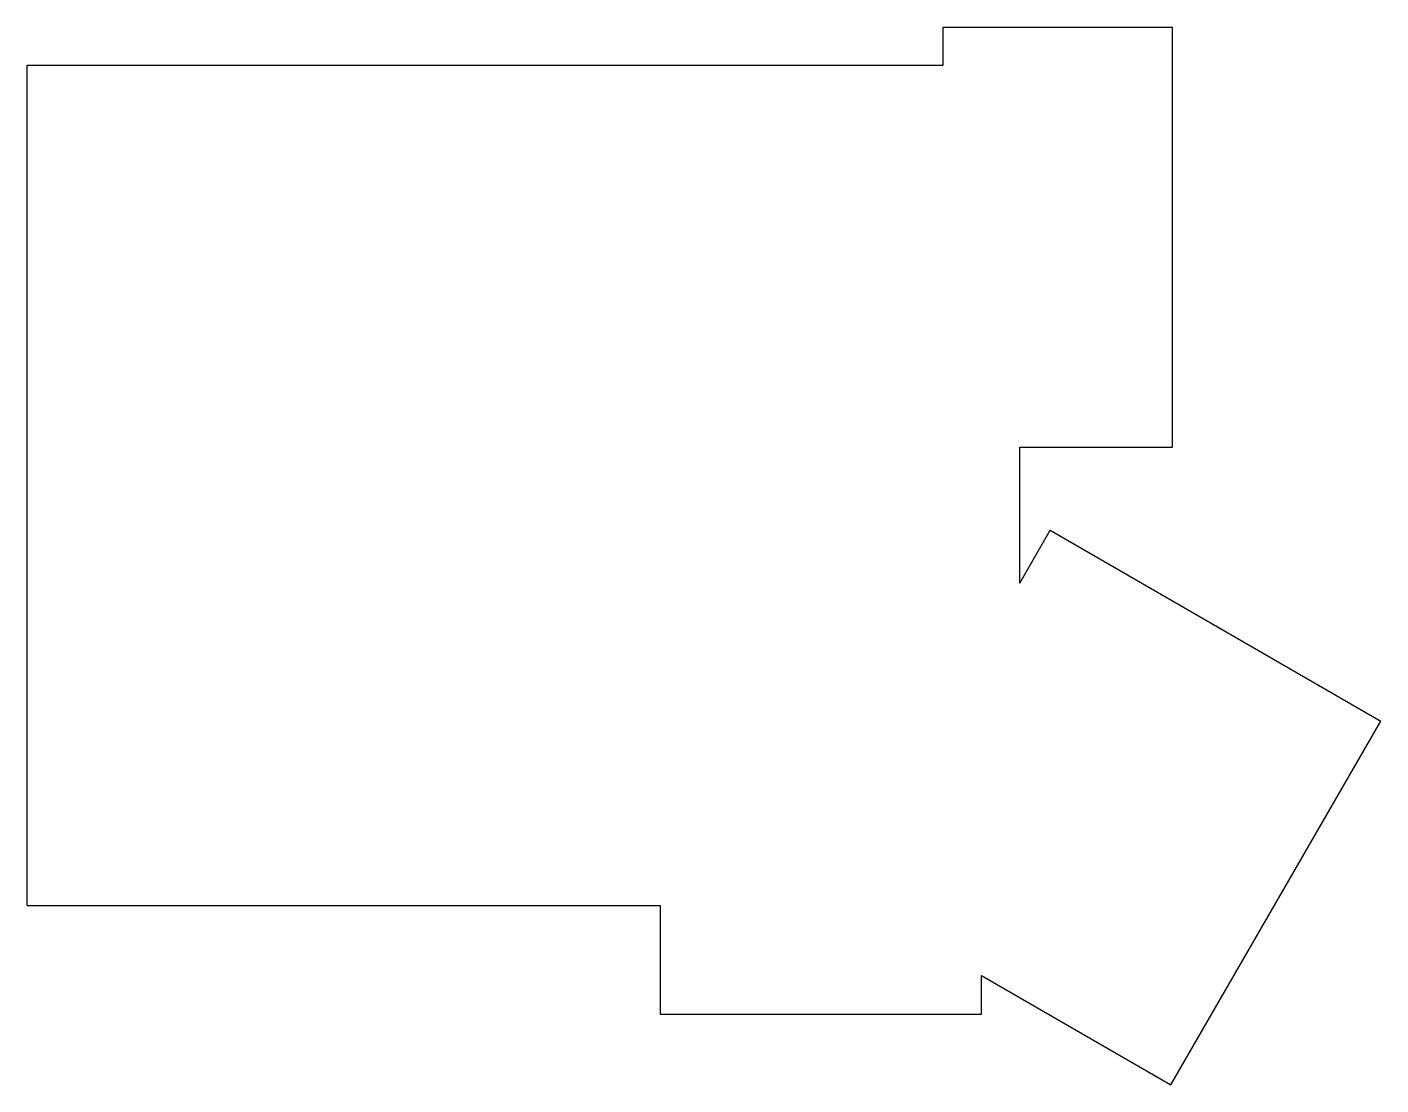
# Model space of a CAD drawing. Header units: millimetres. Extents: x -14 to 154, y -37 to 95.
import ezdxf

# ---------------------------------------------------------------- set-up
doc = ezdxf.new("R2010")
doc.units = ezdxf.units.MM

msp = doc.modelspace()

# ---------------------------------------------------------------- linework, layer by layer
for p, q in [((99.75, 95), (128.25, 95)), ((99.75, 90.25), (99.75, 95)), ((128.25, 42.75), (128.25, 95)), ((-14.25, -14.25), (-14.25, 90.25)), ((-14.25, 90.25), (99.75, 90.25)), ((109.25, 25.84), (109.25, 42.75)), ((109.25, 42.75), (128.25, 42.75)), ((109.25, 25.84), (113.06, 32.43)), ((113.06, 32.43), (154.2, 8.68)), ((128.07, -36.57), (154.2, 8.68)), ((-14.25, -14.25), (64.5, -14.25)), ((64.5, -14.25), (64.5, -27.75)), ((104.5, -22.96), (128.07, -36.57)), ((104.5, -27.75), (104.5, -22.96)), ((64.5, -27.75), (104.5, -27.75))]:
    msp.add_line(p, q)

doc.saveas('drawing.dxf')
